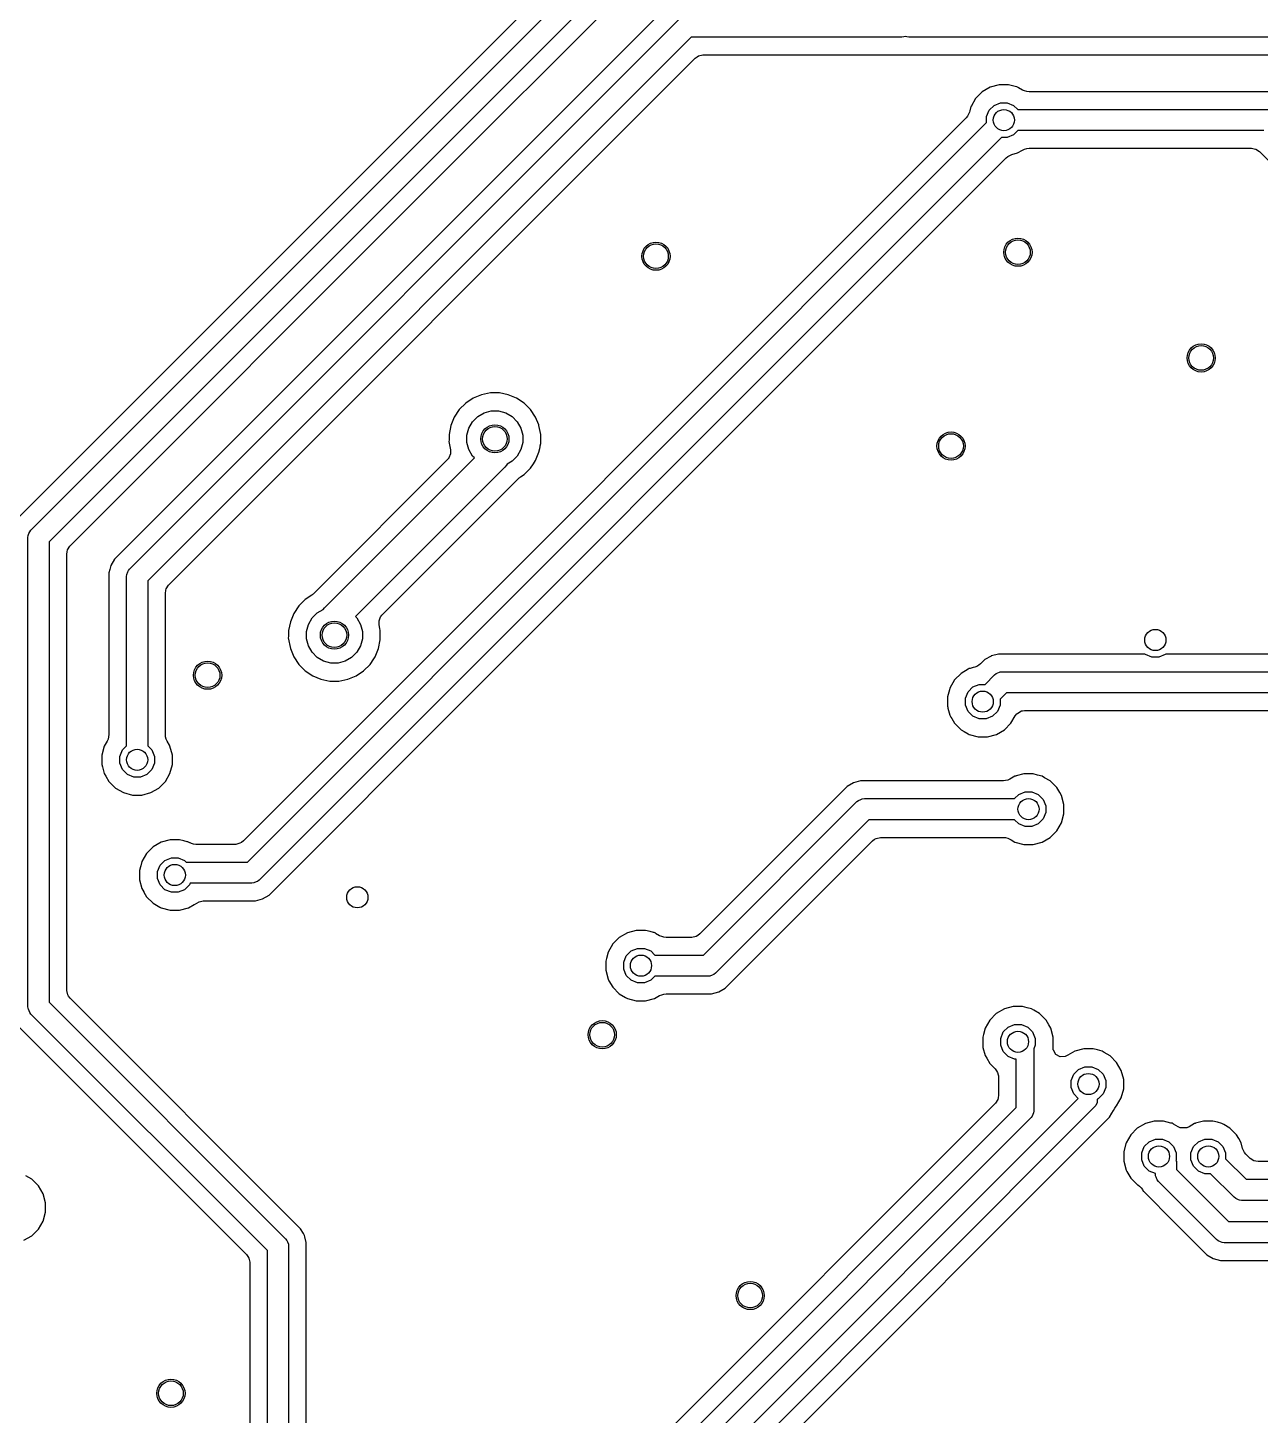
# Model space of a CAD drawing. Header units: inches. Extents: x 0.01 to 5.35, y 0.01 to 3.37.
# Drawn here: x 2.364 to 3.052, y 1.285 to 2.059 of the extents above; entities that cross this region are included whole.
import ezdxf

# ---------------------------------------------------------------- set-up
doc = ezdxf.new("R2010")
doc.units = ezdxf.units.IN
doc.header["$MEASUREMENT"] = 0
doc.layers.add('BLACK', color=250, linetype='CONTINUOUS')

msp = doc.modelspace()

# ---------------------------------------------------------------- linework, layer by layer
at = {"layer": 'BLACK', "linetype": 'CONTINUOUS'}
for p, q in [((2.36535, 1.77888), (2.77307, 2.1866)), ((2.78315, 2.17998), (2.37543, 1.77226)), ((2.58915, 1.97203), (2.79159, 2.17447)), ((2.66322, 2.0907), (2.35691, 1.78439)), ((2.72205, 2.0727), (2.41203, 1.76267)), ((2.42047, 1.75717), (2.72756, 2.06425)), ((2.73418, 2.05417), (2.43055, 1.75055)), ((2.85181, 2.05417), (2.73418, 2.05417)), ((2.85296, 2.05429), (2.85181, 2.05417)), ((2.85378, 2.05462), (2.85296, 2.05429)), ((2.8546, 2.05429), (2.85378, 2.05462)), ((2.85575, 2.05417), (2.8546, 2.05429)), ((3.08213, 2.05417), (2.85575, 2.05417)), ((2.44213, 1.74818), (2.73634, 2.04238)), ((2.73634, 2.04238), (2.73745, 2.04322)), ((2.73745, 2.04322), (2.73836, 2.04371)), ((2.73836, 2.04371), (2.7407, 2.04431)), ((2.7407, 2.04431), (2.8533, 2.04431)), ((2.8533, 2.04431), (2.8533, 2.04431)), ((2.8533, 2.04431), (2.85812, 2.04431)), ((2.85812, 2.04431), (2.8582, 2.04431)), ((2.8582, 2.04431), (2.8582, 2.04431)), ((2.8582, 2.04431), (3.0842, 2.04431)), ((2.8968, 2.02364), (2.89313, 2.01997)), ((2.90129, 2.02624), (2.8968, 2.02364)), ((2.8968, 2.02364), (2.8968, 2.02364)), ((2.8968, 2.02364), (2.8968, 2.02364)), ((2.9063, 2.02758), (2.90129, 2.02624)), ((2.90129, 2.02624), (2.90129, 2.02624)), ((2.91149, 2.02758), (2.9063, 2.02758)), ((2.91218, 2.02739), (2.91149, 2.02758)), ((2.91149, 2.02758), (2.91149, 2.02758)), ((2.91588, 2.0264), (2.91218, 2.02739)), ((2.9162, 2.02636), (2.91588, 2.0264)), ((2.9168, 2.02611), (2.9162, 2.02636)), ((2.91706, 2.02591), (2.9168, 2.02611)), ((2.91931, 2.02462), (2.91706, 2.02591)), ((2.92048, 2.02413), (2.91931, 2.02462)), ((2.92168, 2.02381), (2.92048, 2.02413)), ((2.92295, 2.02364), (2.92168, 2.02381)), ((3.0586, 2.02364), (2.92295, 2.02364)), ((2.89052, 2.01543), (2.8899, 2.01312)), ((2.89054, 2.01548), (2.89052, 2.01543)), ((2.89313, 2.01997), (2.89054, 2.01548)), ((2.89054, 2.01548), (2.89054, 2.01548)), ((2.89313, 2.01997), (2.89313, 2.01997)), ((2.89313, 2.01997), (2.89313, 2.01997)), ((2.90071, 2.01334), (2.90343, 2.01606)), ((2.90343, 2.01606), (2.90698, 2.01753)), ((2.90698, 2.01753), (2.91082, 2.01753)), ((2.91082, 2.01753), (2.91437, 2.01606)), ((2.91437, 2.01606), (2.91664, 2.01378)), ((2.88781, 2.00909), (2.48406, 1.60533)), ((2.88859, 2.0101), (2.88781, 2.00909)), ((2.88921, 2.01117), (2.88859, 2.0101)), ((2.8897, 2.01235), (2.88921, 2.01117)), ((2.8899, 2.01312), (2.8897, 2.01235)), ((2.89924, 2.00979), (2.90071, 2.01334)), ((2.89924, 2.00657), (2.89924, 2.00979)), ((2.91664, 2.01378), (3.05653, 2.01378)), ((2.48622, 1.59354), (2.89924, 2.00657)), ((2.91437, 1.99969), (2.91082, 1.99822)), ((2.91664, 2.00197), (2.91437, 1.99969)), ((3.05408, 2.00197), (2.91664, 2.00197)), ((2.9076, 1.99822), (2.49284, 1.58346)), ((2.91082, 1.99822), (2.9076, 1.99822)), ((2.91931, 1.99113), (2.92048, 1.99162)), ((2.92048, 1.99162), (2.92168, 1.99194)), ((2.92168, 1.99194), (2.92295, 1.99211)), ((2.92295, 1.99211), (3.04727, 1.99211)), ((3.04727, 1.99211), (3.04865, 1.99191)), ((3.04865, 1.99191), (3.04964, 1.99162)), ((3.04964, 1.99162), (3.05172, 1.99038)), ((2.60903, 1.6857), (2.91011, 1.98679)), ((2.91011, 1.98679), (2.91112, 1.98757)), ((2.91112, 1.98757), (2.9122, 1.98819)), ((2.9122, 1.98819), (2.91338, 1.98867)), ((2.91338, 1.98867), (2.9165, 1.98951)), ((2.9165, 1.98951), (2.91931, 1.99113)), ((2.9165, 1.98951), (2.9165, 1.98951)), ((2.9165, 1.98951), (2.9165, 1.98951)), ((3.05172, 1.99038), (3.22501, 1.81709)), ((2.38702, 1.76989), (2.58915, 1.97203)), ((2.61241, 1.85255), (2.60822, 1.84975)), ((2.61707, 1.85448), (2.61241, 1.85255)), ((2.61241, 1.85255), (2.61241, 1.85255)), ((2.62202, 1.85547), (2.61707, 1.85448)), ((2.61707, 1.85448), (2.61707, 1.85448)), ((2.61707, 1.85448), (2.61707, 1.85448)), ((2.62707, 1.85547), (2.62202, 1.85547)), ((2.62202, 1.85547), (2.62202, 1.85547)), ((2.62202, 1.85547), (2.62202, 1.85547)), ((2.63201, 1.85448), (2.62707, 1.85547)), ((2.62707, 1.85547), (2.62707, 1.85547)), ((2.62707, 1.85547), (2.62707, 1.85547)), ((2.63667, 1.85255), (2.63201, 1.85448)), ((2.63201, 1.85448), (2.63201, 1.85448)), ((2.63201, 1.85448), (2.63201, 1.85448)), ((2.64087, 1.84975), (2.63667, 1.85255)), ((2.63667, 1.85255), (2.63667, 1.85255)), ((2.63667, 1.85255), (2.63667, 1.85255)), ((2.60465, 1.84618), (2.60185, 1.84199)), ((2.60822, 1.84975), (2.60465, 1.84618)), ((2.60465, 1.84618), (2.60465, 1.84618)), ((2.60465, 1.84618), (2.60465, 1.84618)), ((2.60822, 1.84975), (2.60822, 1.84975)), ((2.60822, 1.84975), (2.60822, 1.84975)), ((2.61496, 1.84235), (2.61852, 1.84441)), ((2.61852, 1.84441), (2.62249, 1.84547)), ((2.62249, 1.84547), (2.6266, 1.84547)), ((2.6266, 1.84547), (2.63057, 1.84441)), ((2.63057, 1.84441), (2.63413, 1.84235)), ((2.64444, 1.84618), (2.64087, 1.84975)), ((2.64087, 1.84975), (2.64087, 1.84975)), ((2.64087, 1.84975), (2.64087, 1.84975)), ((2.64724, 1.84199), (2.64444, 1.84618)), ((2.64444, 1.84618), (2.64444, 1.84618)), ((2.64444, 1.84618), (2.64444, 1.84618)), ((2.59992, 1.83733), (2.59893, 1.83238)), ((2.60185, 1.84199), (2.59992, 1.83733)), ((2.59992, 1.83733), (2.59992, 1.83733)), ((2.59992, 1.83733), (2.59992, 1.83733)), ((2.60185, 1.84199), (2.60185, 1.84199)), ((2.60999, 1.83588), (2.61205, 1.83945)), ((2.61205, 1.83945), (2.61496, 1.84235)), ((2.63413, 1.84235), (2.63704, 1.83945)), ((2.63704, 1.83945), (2.63909, 1.83588)), ((2.64906, 1.8376), (2.64724, 1.84199)), ((2.64724, 1.84199), (2.64724, 1.84199)), ((2.64724, 1.84199), (2.64724, 1.84199)), ((2.64724, 1.84199), (2.64724, 1.84199)), ((2.64908, 1.83755), (2.64906, 1.8376)), ((2.64916, 1.83738), (2.64908, 1.83755)), ((2.65015, 1.83238), (2.64916, 1.83738)), ((2.59893, 1.82908), (2.59873, 1.82838)), ((2.59893, 1.83238), (2.59893, 1.82908)), ((2.60893, 1.83191), (2.60999, 1.83588)), ((2.60893, 1.8278), (2.60893, 1.83191)), ((2.63909, 1.83588), (2.64016, 1.83191)), ((2.64016, 1.83191), (2.64016, 1.8278)), ((2.65015, 1.82734), (2.65015, 1.83238)), ((2.65015, 1.83238), (2.65015, 1.83238)), ((2.59873, 1.82838), (2.59966, 1.82369)), ((2.59966, 1.82148), (2.59888, 1.81924)), ((2.59966, 1.82369), (2.59973, 1.8223)), ((2.59973, 1.8223), (2.59966, 1.82148)), ((2.60999, 1.82383), (2.60893, 1.8278)), ((2.61205, 1.82027), (2.60999, 1.82383)), ((2.63909, 1.82383), (2.63704, 1.82027)), ((2.64016, 1.8278), (2.63909, 1.82383)), ((2.64724, 1.81773), (2.64917, 1.82239)), ((2.64917, 1.82239), (2.64957, 1.8244)), ((2.64957, 1.8244), (2.64975, 1.82531)), ((2.64975, 1.82531), (2.64988, 1.82595)), ((2.64975, 1.82531), (2.64975, 1.82531)), ((2.64988, 1.82595), (2.65015, 1.82734)), ((2.5981, 1.81824), (2.5234, 1.74354)), ((2.52931, 1.7355), (2.61307, 1.81925)), ((2.63011, 1.81403), (2.54664, 1.73056)), ((2.59874, 1.81901), (2.5981, 1.81824)), ((2.59888, 1.81924), (2.59874, 1.81901)), ((2.61307, 1.81925), (2.61205, 1.82027)), ((2.63109, 1.81522), (2.63011, 1.81403)), ((2.6313, 1.81573), (2.63109, 1.81522)), ((2.63413, 1.81736), (2.6313, 1.81573)), ((2.63704, 1.82027), (2.63413, 1.81736)), ((2.64087, 1.80997), (2.64444, 1.81353)), ((2.64444, 1.81353), (2.64609, 1.816)), ((2.64609, 1.816), (2.64724, 1.81773)), ((2.64724, 1.81773), (2.64724, 1.81773)), ((2.64724, 1.81773), (2.64724, 1.81773)), ((2.56141, 1.73138), (2.63773, 1.8077)), ((2.63773, 1.8077), (2.63809, 1.80802)), ((2.63809, 1.80802), (2.63846, 1.80833)), ((2.63846, 1.80833), (2.63884, 1.80861)), ((2.63884, 1.80861), (2.64087, 1.80997)), ((2.36362, 1.7747), (2.36374, 1.77586)), ((2.36362, 1.51283), (2.36362, 1.7747)), ((2.36374, 1.77586), (2.36421, 1.77699)), ((2.36421, 1.77699), (2.36462, 1.77798)), ((2.36462, 1.77798), (2.36535, 1.77888)), ((2.37543, 1.77226), (2.37543, 1.51528)), ((2.3853, 1.76545), (2.38549, 1.76682)), ((2.38549, 1.76682), (2.38578, 1.76782)), ((2.38578, 1.76782), (2.38702, 1.76989)), ((2.3853, 1.53826), (2.3853, 1.76545)), ((2.40995, 1.75908), (2.40938, 1.75692)), ((2.41203, 1.76267), (2.40995, 1.75908)), ((2.40995, 1.75908), (2.40995, 1.75908)), ((2.41203, 1.76267), (2.41203, 1.76267)), ((2.41203, 1.76267), (2.41203, 1.76267)), ((2.40938, 1.75692), (2.40888, 1.75507)), ((2.40888, 1.75507), (2.40888, 1.66468)), ((2.40938, 1.75692), (2.40938, 1.75692)), ((2.41874, 1.75299), (2.41885, 1.75414)), ((2.41874, 1.65838), (2.41874, 1.75299)), ((2.41885, 1.75414), (2.41949, 1.75568)), ((2.41949, 1.75568), (2.41974, 1.75627)), ((2.41974, 1.75627), (2.42047, 1.75717)), ((2.43055, 1.75055), (2.43055, 1.65838)), ((2.44041, 1.74374), (2.44061, 1.74511)), ((2.44041, 1.71876), (2.44041, 1.74374)), ((2.44061, 1.74511), (2.44066, 1.74529)), ((2.44066, 1.74529), (2.4409, 1.74611)), ((2.4409, 1.74611), (2.44213, 1.74818)), ((2.5234, 1.74354), (2.52305, 1.74321)), ((2.51499, 1.73656), (2.51219, 1.73237)), ((2.51856, 1.74013), (2.51499, 1.73656)), ((2.51499, 1.73656), (2.51499, 1.73656)), ((2.51499, 1.73656), (2.51499, 1.73656)), ((2.52229, 1.74263), (2.51856, 1.74013)), ((2.51856, 1.74013), (2.51856, 1.74013)), ((2.52268, 1.74291), (2.52229, 1.74263)), ((2.52305, 1.74321), (2.52268, 1.74291)), ((2.51219, 1.73237), (2.51026, 1.72771)), ((2.51219, 1.73237), (2.51219, 1.73237)), ((2.52033, 1.72626), (2.52239, 1.72982)), ((2.52239, 1.72982), (2.5253, 1.73273)), ((2.5253, 1.73273), (2.52861, 1.73464)), ((2.52861, 1.73464), (2.52931, 1.7355)), ((2.54664, 1.73056), (2.54738, 1.72982)), ((2.54738, 1.72982), (2.54943, 1.72626)), ((2.55979, 1.72732), (2.55986, 1.72815)), ((2.55986, 1.72815), (2.56064, 1.73039)), ((2.56064, 1.73039), (2.56078, 1.73061)), ((2.56078, 1.73061), (2.56141, 1.73138)), ((2.51026, 1.72771), (2.50927, 1.72276)), ((2.50927, 1.72276), (2.50927, 1.71946)), ((2.51026, 1.72771), (2.51026, 1.72771)), ((2.51026, 1.72771), (2.51026, 1.72771)), ((2.51927, 1.72229), (2.52033, 1.72626)), ((2.51927, 1.71818), (2.51927, 1.72229)), ((2.54943, 1.72626), (2.5505, 1.72229)), ((2.5505, 1.72229), (2.5505, 1.71818)), ((2.55986, 1.72594), (2.55979, 1.72732)), ((2.56026, 1.72392), (2.55986, 1.72594)), ((2.56049, 1.72279), (2.56026, 1.72392)), ((2.56049, 1.72276), (2.56049, 1.72279)), ((2.56049, 1.71771), (2.56049, 1.72276)), ((2.44041, 1.66468), (2.44041, 1.71876)), ((2.50927, 1.71946), (2.50906, 1.71876)), ((2.50906, 1.71876), (2.51026, 1.71277)), ((2.51026, 1.71277), (2.51026, 1.71277)), ((2.51026, 1.71277), (2.51026, 1.71277)), ((2.51026, 1.71277), (2.51219, 1.70811)), ((2.52033, 1.71421), (2.51927, 1.71818)), ((2.52239, 1.71065), (2.52033, 1.71421)), ((2.54943, 1.71421), (2.54738, 1.71065)), ((2.5505, 1.71818), (2.54943, 1.71421)), ((2.55758, 1.70811), (2.55951, 1.71277)), ((2.55951, 1.71277), (2.56047, 1.71763)), ((2.56047, 1.71763), (2.56049, 1.71771)), ((2.51219, 1.70811), (2.51219, 1.70811)), ((2.51219, 1.70811), (2.51499, 1.70391)), ((2.5253, 1.70774), (2.52239, 1.71065)), ((2.52886, 1.70569), (2.5253, 1.70774)), ((2.53283, 1.70462), (2.52886, 1.70569)), ((2.54091, 1.70569), (2.53694, 1.70462)), ((2.54447, 1.70774), (2.54091, 1.70569)), ((2.54738, 1.71065), (2.54447, 1.70774)), ((2.55477, 1.70391), (2.55684, 1.707)), ((2.55684, 1.707), (2.55758, 1.70811)), ((2.55758, 1.70811), (2.55758, 1.70811)), ((2.55758, 1.70811), (2.55758, 1.70811)), ((2.89823, 1.70655), (2.89587, 1.70419)), ((2.90175, 1.70858), (2.89823, 1.70655)), ((2.90183, 1.70863), (2.90175, 1.70858)), ((2.90175, 1.70858), (2.90175, 1.70858)), ((2.9019, 1.70865), (2.90183, 1.70863)), ((2.90183, 1.70863), (2.90183, 1.70863)), ((2.90183, 1.70863), (2.90183, 1.70863)), ((2.90197, 1.70867), (2.9019, 1.70865)), ((2.90584, 1.7097), (2.90197, 1.70867)), ((2.90197, 1.70867), (2.90197, 1.70867)), ((2.90999, 1.7097), (2.90584, 1.7097)), ((2.91029, 1.7097), (2.90999, 1.7097)), ((2.98773, 1.7097), (2.91029, 1.7097)), ((2.91029, 1.7097), (2.91029, 1.7097)), ((2.98808, 1.70936), (2.98773, 1.7097)), ((2.99162, 1.70789), (2.98808, 1.70936)), ((2.99546, 1.70789), (2.99162, 1.70789)), ((2.99901, 1.70936), (2.99546, 1.70789)), ((2.99936, 1.7097), (2.99901, 1.70936)), ((3.06845, 1.7097), (2.99936, 1.7097)), ((2.51499, 1.70391), (2.51499, 1.70391)), ((2.51499, 1.70391), (2.51499, 1.70391)), ((2.51499, 1.70391), (2.51856, 1.70034)), ((2.51856, 1.70034), (2.51856, 1.70034)), ((2.51856, 1.70034), (2.51856, 1.70034)), ((2.51856, 1.70034), (2.52275, 1.69754)), ((2.52275, 1.69754), (2.52275, 1.69754)), ((2.52275, 1.69754), (2.52275, 1.69754)), ((2.52275, 1.69754), (2.52719, 1.6957)), ((2.53694, 1.70462), (2.53283, 1.70462)), ((2.54235, 1.69561), (2.54701, 1.69754)), ((2.54701, 1.69754), (2.55121, 1.70034)), ((2.55121, 1.70034), (2.55477, 1.70391)), ((2.88499, 1.69888), (2.88132, 1.69521)), ((2.88892, 1.70115), (2.88499, 1.69888)), ((2.88499, 1.69888), (2.88499, 1.69888)), ((2.88945, 1.70155), (2.88892, 1.70115)), ((2.8901, 1.70164), (2.88945, 1.70155)), ((2.89181, 1.7021), (2.8901, 1.70164)), ((2.89261, 1.70231), (2.89181, 1.7021)), ((2.89181, 1.7021), (2.89181, 1.7021)), ((2.89181, 1.7021), (2.89181, 1.7021)), ((2.89379, 1.7028), (2.89261, 1.70231)), ((2.89486, 1.70342), (2.89379, 1.7028)), ((2.89587, 1.70419), (2.89486, 1.70342)), ((2.89839, 1.69276), (2.90374, 1.69811)), ((2.90374, 1.69811), (2.90463, 1.69885)), ((2.90463, 1.69885), (2.90642, 1.69959)), ((2.90642, 1.69959), (2.90676, 1.69973)), ((2.90676, 1.69973), (2.90791, 1.69984)), ((2.90791, 1.69984), (3.06638, 1.69984)), ((2.52719, 1.6957), (2.52736, 1.69562)), ((2.52736, 1.69562), (2.53236, 1.69463)), ((2.53236, 1.69463), (2.5374, 1.69463)), ((2.5374, 1.69463), (2.54073, 1.69529)), ((2.5374, 1.69463), (2.5374, 1.69463)), ((2.54073, 1.69529), (2.54235, 1.69561)), ((2.87844, 1.68966), (2.87776, 1.6871)), ((2.87872, 1.69072), (2.87844, 1.68966)), ((2.88132, 1.69521), (2.87872, 1.69072)), ((2.87872, 1.69072), (2.87872, 1.69072)), ((2.87872, 1.69072), (2.87872, 1.69072)), ((2.87872, 1.69072), (2.87872, 1.69072)), ((2.88132, 1.69521), (2.88132, 1.69521)), ((2.88132, 1.69521), (2.88132, 1.69521)), ((2.8889, 1.68858), (2.89162, 1.69129)), ((2.89162, 1.69129), (2.89517, 1.69276)), ((2.89517, 1.69276), (2.89839, 1.69276)), ((2.49834, 1.57502), (2.60903, 1.6857)), ((2.8774, 1.68576), (2.87738, 1.6857)), ((2.87738, 1.6857), (2.87738, 1.68052)), ((2.87776, 1.6871), (2.8774, 1.68576)), ((2.8774, 1.68576), (2.8774, 1.68576)), ((2.88743, 1.68503), (2.8889, 1.68858)), ((2.88743, 1.68119), (2.88743, 1.68503)), ((2.91036, 1.68803), (2.90674, 1.68441)), ((2.90674, 1.68441), (2.90674, 1.68119)), ((3.06393, 1.68803), (2.91036, 1.68803)), ((2.87738, 1.68052), (2.87753, 1.67996)), ((2.87753, 1.67996), (2.87767, 1.67945)), ((2.87767, 1.67945), (2.87767, 1.67945)), ((2.87767, 1.67945), (2.87872, 1.6755)), ((2.87872, 1.6755), (2.87872, 1.6755)), ((2.87872, 1.6755), (2.87935, 1.67442)), ((2.87935, 1.67442), (2.87974, 1.67375)), ((2.87974, 1.67375), (2.88132, 1.67101)), ((2.8889, 1.67764), (2.88743, 1.68119)), ((2.89162, 1.67493), (2.8889, 1.67764)), ((2.89517, 1.67346), (2.89162, 1.67493)), ((2.90255, 1.67493), (2.89901, 1.67346)), ((2.90527, 1.67764), (2.90255, 1.67493)), ((2.90674, 1.68119), (2.90527, 1.67764)), ((2.91285, 1.67101), (2.91523, 1.67512)), ((2.91523, 1.67512), (2.91609, 1.67621)), ((2.91609, 1.67621), (2.91662, 1.67672)), ((2.91662, 1.67672), (2.91884, 1.67794)), ((2.91884, 1.67794), (2.91924, 1.67803)), ((2.91924, 1.67803), (2.92039, 1.67817)), ((2.92039, 1.67817), (3.05712, 1.67817)), ((2.88132, 1.67101), (2.88499, 1.66734)), ((2.88499, 1.66734), (2.88499, 1.66734)), ((2.88499, 1.66734), (2.88499, 1.66734)), ((2.88499, 1.66734), (2.88671, 1.66635)), ((2.88671, 1.66635), (2.88888, 1.6651)), ((2.89901, 1.67346), (2.89517, 1.67346)), ((2.90469, 1.66475), (2.90919, 1.66734)), ((2.90919, 1.66734), (2.91285, 1.67101)), ((2.40628, 1.65823), (2.40626, 1.65816)), ((2.4079, 1.66104), (2.40628, 1.65823)), ((2.40839, 1.66222), (2.4079, 1.66104)), ((2.40871, 1.66342), (2.40839, 1.66222)), ((2.40888, 1.66468), (2.40871, 1.66342)), ((2.41646, 1.6561), (2.41874, 1.65838)), ((2.43055, 1.65838), (2.43283, 1.6561)), ((2.44058, 1.66342), (2.44041, 1.66468)), ((2.4409, 1.66222), (2.44058, 1.66342)), ((2.44139, 1.66104), (2.4409, 1.66222)), ((2.4427, 1.65877), (2.44139, 1.66104)), ((2.44301, 1.65824), (2.4427, 1.65877)), ((2.4427, 1.65877), (2.4427, 1.65877)), ((2.4427, 1.65877), (2.4427, 1.65877)), ((2.44435, 1.65322), (2.44301, 1.65824)), ((2.88888, 1.6651), (2.88938, 1.66481)), ((2.88938, 1.66481), (2.88948, 1.66475)), ((2.88948, 1.66475), (2.89449, 1.66341)), ((2.89449, 1.66341), (2.89449, 1.66341)), ((2.89449, 1.66341), (2.89968, 1.66341)), ((2.89968, 1.66341), (2.90469, 1.66475)), ((2.89968, 1.66341), (2.89968, 1.66341)), ((2.40626, 1.65816), (2.40494, 1.65322)), ((2.40494, 1.65322), (2.40494, 1.64804)), ((2.41499, 1.65255), (2.41646, 1.6561)), ((2.41499, 1.64871), (2.41499, 1.65255)), ((2.43283, 1.6561), (2.4343, 1.65255)), ((2.4343, 1.65255), (2.4343, 1.64871)), ((2.44435, 1.64804), (2.44435, 1.65322)), ((2.40494, 1.64804), (2.4053, 1.64671)), ((2.4053, 1.64671), (2.4053, 1.64671)), ((2.4053, 1.64671), (2.4053, 1.64671)), ((2.4053, 1.64671), (2.40628, 1.64302)), ((2.40628, 1.64302), (2.4072, 1.64144)), ((2.41646, 1.64516), (2.41499, 1.64871)), ((2.41918, 1.64245), (2.41646, 1.64516)), ((2.43283, 1.64516), (2.43011, 1.64245)), ((2.4343, 1.64871), (2.43283, 1.64516)), ((2.44041, 1.63853), (2.44301, 1.64302)), ((2.44301, 1.64302), (2.44435, 1.64804)), ((2.92008, 1.64278), (2.91569, 1.6416)), ((2.92527, 1.64278), (2.92008, 1.64278)), ((2.92778, 1.6421), (2.92527, 1.64278)), ((2.92527, 1.64278), (2.92527, 1.64278)), ((2.4072, 1.64144), (2.40888, 1.63853)), ((2.40888, 1.63853), (2.41255, 1.63486)), ((2.42273, 1.64098), (2.41918, 1.64245)), ((2.42657, 1.64098), (2.42273, 1.64098)), ((2.43011, 1.64245), (2.42657, 1.64098)), ((2.43674, 1.63486), (2.44041, 1.63853)), ((2.82126, 1.63569), (2.73894, 1.55336)), ((2.82486, 1.63776), (2.82126, 1.63569)), ((2.82126, 1.63569), (2.82126, 1.63569)), ((2.82126, 1.63569), (2.82126, 1.63569)), ((2.82887, 1.63884), (2.82486, 1.63776)), ((2.82486, 1.63776), (2.82486, 1.63776)), ((2.90863, 1.63884), (2.82887, 1.63884)), ((2.90989, 1.639), (2.90863, 1.63884)), ((2.91109, 1.63933), (2.90989, 1.639)), ((2.91227, 1.63981), (2.91109, 1.63933)), ((2.91507, 1.64143), (2.91227, 1.63981)), ((2.91514, 1.64145), (2.91507, 1.64143)), ((2.91554, 1.64156), (2.91514, 1.64145)), ((2.91569, 1.6416), (2.91554, 1.64156)), ((2.91554, 1.64156), (2.91554, 1.64156)), ((2.93028, 1.64143), (2.92778, 1.6421)), ((2.93167, 1.64063), (2.93028, 1.64143)), ((2.93478, 1.63884), (2.93167, 1.64063)), ((2.93844, 1.63517), (2.93478, 1.63884)), ((2.94012, 1.63227), (2.93844, 1.63517)), ((2.41255, 1.63486), (2.41704, 1.63227)), ((2.41704, 1.63227), (2.42205, 1.63093)), ((2.42205, 1.63093), (2.42205, 1.63093)), ((2.42205, 1.63093), (2.42724, 1.63093)), ((2.42724, 1.63093), (2.43225, 1.63227)), ((2.42724, 1.63093), (2.42724, 1.63093)), ((2.43225, 1.63227), (2.43674, 1.63486)), ((2.7411, 1.54157), (2.82677, 1.62725)), ((2.82677, 1.62725), (2.82766, 1.62798)), ((2.82766, 1.62798), (2.82901, 1.62854)), ((2.82901, 1.62854), (2.82979, 1.62886)), ((2.82979, 1.62886), (2.83094, 1.62898)), ((2.83094, 1.62898), (2.91493, 1.62898)), ((2.91493, 1.62898), (2.91721, 1.63125)), ((2.91721, 1.63125), (2.92076, 1.63272)), ((2.92076, 1.63272), (2.9246, 1.63272)), ((2.9246, 1.63272), (2.92815, 1.63125)), ((2.92815, 1.63125), (2.93086, 1.62854)), ((2.93086, 1.62854), (2.93233, 1.62499)), ((2.94104, 1.63068), (2.94012, 1.63227)), ((2.94238, 1.62567), (2.94104, 1.63068)), ((2.94104, 1.63068), (2.94104, 1.63068)), ((2.93233, 1.62115), (2.93086, 1.6176)), ((2.93233, 1.62499), (2.93233, 1.62115)), ((2.94104, 1.61547), (2.94238, 1.62048)), ((2.94238, 1.62048), (2.94238, 1.62567)), ((2.83339, 1.61717), (2.74772, 1.53149)), ((2.91493, 1.61717), (2.83339, 1.61717)), ((2.91721, 1.61489), (2.91493, 1.61717)), ((2.92076, 1.61342), (2.91721, 1.61489)), ((2.9246, 1.61342), (2.92076, 1.61342)), ((2.92815, 1.61489), (2.9246, 1.61342)), ((2.93086, 1.6176), (2.92815, 1.61489)), ((2.93844, 1.61097), (2.94104, 1.61547)), ((2.43807, 1.60465), (2.43358, 1.60206)), ((2.44309, 1.60599), (2.43807, 1.60465)), ((2.43807, 1.60465), (2.43807, 1.60465)), ((2.44827, 1.60599), (2.44309, 1.60599)), ((2.45074, 1.60533), (2.44827, 1.60599)), ((2.44827, 1.60599), (2.44827, 1.60599)), ((2.45266, 1.60482), (2.45074, 1.60533)), ((2.45299, 1.60477), (2.45266, 1.60482)), ((2.45418, 1.60428), (2.45299, 1.60477)), ((2.4542, 1.60433), (2.45418, 1.60428)), ((2.45498, 1.60388), (2.4542, 1.60433)), ((2.48204, 1.604), (2.4797, 1.60341)), ((2.48294, 1.6045), (2.48204, 1.604)), ((2.48406, 1.60533), (2.48294, 1.6045)), ((2.75322, 1.52305), (2.83555, 1.60538)), ((2.83555, 1.60538), (2.83666, 1.60621)), ((2.83666, 1.60621), (2.83757, 1.60671)), ((2.83757, 1.60671), (2.83991, 1.6073)), ((2.83991, 1.6073), (2.90863, 1.6073)), ((2.90863, 1.6073), (2.90989, 1.60714)), ((2.90989, 1.60714), (2.91109, 1.60682)), ((2.91109, 1.60682), (2.91227, 1.60633)), ((2.91227, 1.60633), (2.91305, 1.60587)), ((2.91305, 1.60587), (2.91507, 1.60471)), ((2.91507, 1.60471), (2.92008, 1.60337)), ((2.92527, 1.60337), (2.93028, 1.60471)), ((2.93028, 1.60471), (2.93478, 1.6073)), ((2.93478, 1.6073), (2.93844, 1.61097)), ((2.42991, 1.59839), (2.42732, 1.59389)), ((2.43358, 1.60206), (2.42991, 1.59839)), ((2.42991, 1.59839), (2.42991, 1.59839)), ((2.42991, 1.59839), (2.42991, 1.59839)), ((2.43358, 1.60206), (2.43358, 1.60206)), ((2.43358, 1.60206), (2.43358, 1.60206)), ((2.45613, 1.60357), (2.45498, 1.60388)), ((2.45739, 1.60341), (2.45613, 1.60357)), ((2.4797, 1.60341), (2.45739, 1.60341)), ((2.92008, 1.60337), (2.92008, 1.60337)), ((2.92008, 1.60337), (2.92527, 1.60337)), ((2.92527, 1.60337), (2.92527, 1.60337)), ((2.42648, 1.59076), (2.42598, 1.58888)), ((2.42598, 1.58888), (2.42598, 1.58369)), ((2.42668, 1.5915), (2.42648, 1.59076)), ((2.42732, 1.59389), (2.42668, 1.5915)), ((2.42732, 1.59389), (2.42732, 1.59389)), ((2.42732, 1.59389), (2.42732, 1.59389)), ((2.42732, 1.59389), (2.42732, 1.59389)), ((2.43603, 1.58821), (2.4375, 1.59176)), ((2.4375, 1.59176), (2.44021, 1.59447)), ((2.44021, 1.59447), (2.44376, 1.59594)), ((2.44376, 1.59594), (2.4476, 1.59594)), ((2.4476, 1.59594), (2.45115, 1.59447)), ((2.45115, 1.59447), (2.45208, 1.59354)), ((2.45208, 1.59354), (2.48622, 1.59354)), ((2.42598, 1.58369), (2.42598, 1.58368)), ((2.42598, 1.58368), (2.42598, 1.58368)), ((2.42598, 1.58368), (2.42732, 1.57868)), ((2.43603, 1.58437), (2.43603, 1.58821)), ((2.4375, 1.58082), (2.43603, 1.58437)), ((2.44021, 1.5781), (2.4375, 1.58082)), ((2.45386, 1.58082), (2.45115, 1.5781)), ((2.45424, 1.58173), (2.45386, 1.58082)), ((2.48866, 1.58173), (2.45424, 1.58173)), ((2.48981, 1.58185), (2.48866, 1.58173)), ((2.49117, 1.58241), (2.48981, 1.58185)), ((2.49194, 1.58273), (2.49117, 1.58241)), ((2.49284, 1.58346), (2.49194, 1.58273)), ((2.42732, 1.57868), (2.4283, 1.57697)), ((2.4283, 1.57697), (2.42844, 1.57673)), ((2.42844, 1.57673), (2.42991, 1.57419)), ((2.42991, 1.57419), (2.43358, 1.57052)), ((2.44376, 1.57664), (2.44021, 1.5781)), ((2.4476, 1.57664), (2.44376, 1.57664)), ((2.45115, 1.5781), (2.4476, 1.57664)), ((2.49475, 1.57294), (2.49834, 1.57502)), ((2.43358, 1.57052), (2.43725, 1.5684)), ((2.43725, 1.5684), (2.43773, 1.56813)), ((2.43773, 1.56813), (2.43773, 1.56813)), ((2.43773, 1.56813), (2.43773, 1.56813)), ((2.43773, 1.56813), (2.43788, 1.56804)), ((2.43788, 1.56804), (2.43807, 1.56793)), ((2.43807, 1.56793), (2.43807, 1.56793)), ((2.43807, 1.56793), (2.43807, 1.56793)), ((2.43807, 1.56793), (2.43812, 1.56791)), ((2.43812, 1.56791), (2.44309, 1.56658)), ((2.44309, 1.56658), (2.44309, 1.56658)), ((2.44309, 1.56658), (2.44827, 1.56658)), ((2.44827, 1.56658), (2.45329, 1.56793)), ((2.44827, 1.56658), (2.44827, 1.56658)), ((2.45329, 1.56793), (2.45656, 1.56982)), ((2.45656, 1.56982), (2.45666, 1.56987)), ((2.45666, 1.56987), (2.45808, 1.57065)), ((2.45808, 1.57065), (2.45922, 1.57127)), ((2.45808, 1.57065), (2.45808, 1.57065)), ((2.45922, 1.57127), (2.46156, 1.57187)), ((2.46156, 1.57187), (2.49074, 1.57187)), ((2.49074, 1.57187), (2.49475, 1.57294)), ((2.49074, 1.57187), (2.49074, 1.57187)), ((2.69404, 1.55144), (2.69037, 1.54777)), ((2.69854, 1.55403), (2.69404, 1.55144)), ((2.69404, 1.55144), (2.69404, 1.55144)), ((2.69404, 1.55144), (2.69404, 1.55144)), ((2.70355, 1.55537), (2.69854, 1.55403)), ((2.69854, 1.55403), (2.69854, 1.55403)), ((2.70874, 1.55537), (2.70355, 1.55537)), ((2.7113, 1.55469), (2.70874, 1.55537)), ((2.70874, 1.55537), (2.70874, 1.55537)), ((2.71313, 1.5542), (2.7113, 1.55469)), ((2.71345, 1.55416), (2.71313, 1.5542)), ((2.71405, 1.55391), (2.71345, 1.55416)), ((2.7143, 1.55371), (2.71405, 1.55391)), ((2.71655, 1.55241), (2.7143, 1.55371)), ((2.71773, 1.55192), (2.71655, 1.55241)), ((2.71893, 1.5516), (2.71773, 1.55192)), ((2.72019, 1.55144), (2.71893, 1.5516)), ((2.73458, 1.55144), (2.72019, 1.55144)), ((2.73692, 1.55203), (2.73458, 1.55144)), ((2.73783, 1.55253), (2.73692, 1.55203)), ((2.73894, 1.55336), (2.73783, 1.55253)), ((2.68778, 1.54328), (2.68684, 1.53975)), ((2.69037, 1.54777), (2.68778, 1.54328)), ((2.68778, 1.54328), (2.68778, 1.54328)), ((2.69037, 1.54777), (2.69037, 1.54777)), ((2.69037, 1.54777), (2.69037, 1.54777)), ((2.69796, 1.54114), (2.70067, 1.54385)), ((2.70067, 1.54385), (2.70422, 1.54532)), ((2.70422, 1.54532), (2.70806, 1.54532)), ((2.70806, 1.54532), (2.71161, 1.54385)), ((2.71161, 1.54385), (2.71389, 1.54157)), ((2.3853, 1.5218), (2.3853, 1.53826)), ((2.68684, 1.53975), (2.68644, 1.53826)), ((2.68644, 1.53826), (2.68644, 1.53308)), ((2.69649, 1.53759), (2.69796, 1.54114)), ((2.69649, 1.53375), (2.69649, 1.53759)), ((2.71389, 1.54157), (2.7411, 1.54157)), ((2.68644, 1.53308), (2.68778, 1.52806)), ((2.68778, 1.52806), (2.68824, 1.52726)), ((2.68824, 1.52726), (2.69037, 1.52357)), ((2.69796, 1.5302), (2.69649, 1.53375)), ((2.70067, 1.52749), (2.69796, 1.5302)), ((2.70422, 1.52602), (2.70067, 1.52749)), ((2.71161, 1.52749), (2.70806, 1.52602)), ((2.71389, 1.52976), (2.71161, 1.52749)), ((2.74354, 1.52976), (2.71389, 1.52976)), ((2.7447, 1.52988), (2.74354, 1.52976)), ((2.74585, 1.53036), (2.7447, 1.52988)), ((2.74682, 1.53076), (2.74585, 1.53036)), ((2.74772, 1.53149), (2.74682, 1.53076)), ((2.38589, 1.51946), (2.3853, 1.5218)), ((2.38639, 1.51855), (2.38589, 1.51946)), ((2.69037, 1.52357), (2.69404, 1.5199)), ((2.69404, 1.5199), (2.69745, 1.51794)), ((2.70806, 1.52602), (2.70422, 1.52602)), ((2.71375, 1.51731), (2.71655, 1.51893)), ((2.71655, 1.51893), (2.71773, 1.51941)), ((2.71773, 1.51941), (2.71893, 1.51974)), ((2.71893, 1.51974), (2.72019, 1.5199)), ((2.72019, 1.5199), (2.74562, 1.5199)), ((2.74562, 1.5199), (2.74963, 1.52098)), ((2.74562, 1.5199), (2.74562, 1.5199)), ((2.74963, 1.52098), (2.75322, 1.52305)), ((2.36374, 1.51168), (2.36362, 1.51283)), ((2.36388, 1.51132), (2.36374, 1.51168)), ((2.36462, 1.50955), (2.36388, 1.51132)), ((2.37543, 1.51528), (2.50756, 1.38315)), ((2.38722, 1.51744), (2.38639, 1.51855)), ((2.516, 1.38866), (2.38722, 1.51744)), ((2.69745, 1.51794), (2.69854, 1.51731)), ((2.69854, 1.51731), (2.69854, 1.51731)), ((2.69854, 1.51731), (2.70355, 1.51596)), ((2.70355, 1.51596), (2.70355, 1.51596)), ((2.70355, 1.51596), (2.70874, 1.51596)), ((2.70874, 1.51596), (2.71375, 1.51731)), ((2.70874, 1.51596), (2.70874, 1.51596)), ((2.90917, 1.51151), (2.90467, 1.50892)), ((2.91418, 1.51285), (2.90917, 1.51151)), ((2.90917, 1.51151), (2.90917, 1.51151)), ((2.91937, 1.51285), (2.91418, 1.51285)), ((2.92187, 1.51218), (2.91937, 1.51285)), ((2.91937, 1.51285), (2.91937, 1.51285)), ((2.92438, 1.51151), (2.92187, 1.51218)), ((2.92568, 1.51076), (2.92438, 1.51151)), ((2.36535, 1.50866), (2.36462, 1.50955)), ((2.49748, 1.37653), (2.36535, 1.50866)), ((2.901, 1.50525), (2.89841, 1.50076)), ((2.90467, 1.50892), (2.901, 1.50525)), ((2.901, 1.50525), (2.901, 1.50525)), ((2.901, 1.50525), (2.901, 1.50525)), ((2.90467, 1.50892), (2.90467, 1.50892)), ((2.90467, 1.50892), (2.90467, 1.50892)), ((2.92887, 1.50892), (2.92568, 1.51076)), ((2.93254, 1.50525), (2.92887, 1.50892)), ((2.93406, 1.50262), (2.93254, 1.50525)), ((2.35691, 1.50315), (2.48569, 1.37437)), ((2.89749, 1.49731), (2.89707, 1.49574)), ((2.89707, 1.49574), (2.89707, 1.49056)), ((2.89841, 1.50076), (2.89749, 1.49731)), ((2.89841, 1.50076), (2.89841, 1.50076)), ((2.90712, 1.49507), (2.90859, 1.49862)), ((2.90859, 1.49862), (2.9113, 1.50133)), ((2.9113, 1.50133), (2.91485, 1.5028)), ((2.91485, 1.5028), (2.91869, 1.5028)), ((2.91869, 1.5028), (2.92224, 1.50133)), ((2.92224, 1.50133), (2.92496, 1.49862)), ((2.92496, 1.49862), (2.92643, 1.49507)), ((2.93513, 1.50076), (2.93406, 1.50262)), ((2.93648, 1.49574), (2.93513, 1.50076)), ((2.93513, 1.50076), (2.93513, 1.50076)), ((2.93648, 1.49056), (2.93648, 1.49574)), ((2.89707, 1.49056), (2.8972, 1.49005)), ((2.8972, 1.49005), (2.8972, 1.49005)), ((2.8972, 1.49005), (2.89841, 1.48554)), ((2.90712, 1.49123), (2.90712, 1.49507)), ((2.90859, 1.48768), (2.90712, 1.49123)), ((2.92643, 1.49123), (2.92562, 1.48929)), ((2.92562, 1.48929), (2.92563, 1.48921)), ((2.92563, 1.48921), (2.92563, 1.45443)), ((2.92643, 1.49507), (2.92643, 1.49123)), ((2.93645, 1.49032), (2.93648, 1.49056)), ((2.93653, 1.48859), (2.93645, 1.49032)), ((2.93648, 1.49056), (2.93648, 1.49056)), ((2.93657, 1.48843), (2.93653, 1.48859)), ((2.93791, 1.48603), (2.93657, 1.48843)), ((2.94854, 1.48789), (2.94598, 1.48641)), ((2.95355, 1.48923), (2.94854, 1.48789)), ((2.94854, 1.48789), (2.94854, 1.48789)), ((2.94854, 1.48789), (2.94854, 1.48789)), ((2.95874, 1.48923), (2.95355, 1.48923)), ((2.96113, 1.48859), (2.95874, 1.48923)), ((2.95874, 1.48923), (2.95874, 1.48923)), ((2.96375, 1.48789), (2.96113, 1.48859)), ((2.96493, 1.4872), (2.96375, 1.48789)), ((2.89841, 1.48554), (2.89933, 1.48396)), ((2.89933, 1.48396), (2.901, 1.48105)), ((2.901, 1.48105), (2.901, 1.48105)), ((2.901, 1.48105), (2.90342, 1.47863)), ((2.9113, 1.48497), (2.90859, 1.48768)), ((2.91485, 1.4835), (2.9113, 1.48497)), ((2.91579, 1.4835), (2.91485, 1.4835)), ((2.91579, 1.45647), (2.91579, 1.4835)), ((2.94034, 1.48474), (2.93791, 1.48603)), ((2.94308, 1.48497), (2.94034, 1.48474)), ((2.94391, 1.48529), (2.94308, 1.48497)), ((2.94459, 1.48561), (2.94391, 1.48529)), ((2.94598, 1.48641), (2.94459, 1.48561)), ((2.94598, 1.48641), (2.94598, 1.48641)), ((2.94598, 1.48641), (2.94598, 1.48641)), ((2.96824, 1.4853), (2.96493, 1.4872)), ((2.96493, 1.4872), (2.96493, 1.4872)), ((2.96493, 1.4872), (2.96493, 1.4872)), ((2.97191, 1.48163), (2.96824, 1.4853)), ((2.9745, 1.47713), (2.97191, 1.48163)), ((2.90342, 1.47863), (2.904, 1.47806)), ((2.904, 1.47806), (2.90483, 1.47694)), ((2.90483, 1.47694), (2.9053, 1.47608)), ((2.9053, 1.47608), (2.90533, 1.47603)), ((2.90533, 1.47603), (2.90566, 1.47474)), ((2.90566, 1.47474), (2.90591, 1.47408)), ((2.90591, 1.47408), (2.90587, 1.4739)), ((2.90587, 1.4739), (2.90593, 1.47369)), ((2.90593, 1.47369), (2.90593, 1.46328)), ((2.94649, 1.47145), (2.94796, 1.475)), ((2.94796, 1.475), (2.95067, 1.47771)), ((2.95067, 1.47771), (2.95422, 1.47918)), ((2.95422, 1.47918), (2.95806, 1.47918)), ((2.95806, 1.47918), (2.96161, 1.47771)), ((2.96161, 1.47771), (2.96433, 1.475)), ((2.96433, 1.475), (2.9658, 1.47145)), ((2.97585, 1.47212), (2.9745, 1.47713)), ((2.94649, 1.46761), (2.94649, 1.47145)), ((2.94796, 1.46406), (2.94649, 1.46761)), ((2.9658, 1.46761), (2.96433, 1.46406)), ((2.9658, 1.47145), (2.9658, 1.46761)), ((2.9745, 1.46192), (2.97585, 1.46693)), ((2.97585, 1.46693), (2.97585, 1.47212)), ((2.9042, 1.45883), (2.50641, 1.06104)), ((2.51853, 1.02957), (2.95049, 1.46153)), ((2.95962, 1.45674), (2.52405, 1.02117)), ((2.90544, 1.46091), (2.9042, 1.45883)), ((2.90573, 1.4619), (2.90544, 1.46091)), ((2.90593, 1.46328), (2.90573, 1.4619)), ((2.95049, 1.46153), (2.94796, 1.46406)), ((2.96023, 1.45749), (2.95962, 1.45674)), ((2.96097, 1.45926), (2.96023, 1.45749)), ((2.96106, 1.46022), (2.96097, 1.45926)), ((2.96097, 1.45926), (2.96097, 1.45926)), ((2.96161, 1.46134), (2.96106, 1.46112)), ((2.96106, 1.46112), (2.96106, 1.46022)), ((2.96433, 1.46406), (2.96161, 1.46134)), ((2.97086, 1.45614), (2.97163, 1.45715)), ((2.97163, 1.45715), (2.97191, 1.45743)), ((2.97191, 1.45743), (2.9745, 1.46192)), ((2.50857, 1.04925), (2.91579, 1.45647)), ((2.92419, 1.45095), (2.51409, 1.04085)), ((2.70987, 1.19304), (2.96797, 1.45114)), ((2.9248, 1.4517), (2.92419, 1.45095)), ((2.92554, 1.45347), (2.9248, 1.4517)), ((2.92563, 1.45443), (2.92554, 1.45347)), ((2.92554, 1.45347), (2.92554, 1.45347)), ((2.96797, 1.45114), (2.96916, 1.4532)), ((2.96916, 1.4532), (2.97008, 1.45479)), ((2.96916, 1.4532), (2.96916, 1.4532)), ((2.97008, 1.45479), (2.97086, 1.45614)), ((2.97008, 1.45479), (2.97008, 1.45479)), ((2.97978, 1.44123), (2.97719, 1.43674)), ((2.98345, 1.4449), (2.97978, 1.44123)), ((2.97978, 1.44123), (2.97978, 1.44123)), ((2.97978, 1.44123), (2.97978, 1.44123)), ((2.98794, 1.4475), (2.98345, 1.4449)), ((2.98345, 1.4449), (2.98345, 1.4449)), ((2.98345, 1.4449), (2.98345, 1.4449)), ((2.98794, 1.4475), (2.98794, 1.4475)), ((2.99296, 1.44884), (2.98794, 1.4475)), ((2.99815, 1.44884), (2.99296, 1.44884)), ((3.00227, 1.44773), (2.99815, 1.44884)), ((2.99815, 1.44884), (2.99815, 1.44884)), ((3.00254, 1.44766), (3.00227, 1.44773)), ((3.00286, 1.44762), (3.00254, 1.44766)), ((3.00346, 1.44737), (3.00286, 1.44762)), ((3.00371, 1.44717), (3.00346, 1.44737)), ((3.00637, 1.44564), (3.00371, 1.44717)), ((3.00744, 1.44518), (3.00637, 1.44564)), ((3.00783, 1.44507), (3.00744, 1.44518)), ((3.01036, 1.44501), (3.00783, 1.44507)), ((3.01108, 1.44518), (3.01036, 1.44501)), ((3.01237, 1.4457), (3.01108, 1.44518)), ((3.01549, 1.4475), (3.01237, 1.4457)), ((3.01556, 1.44751), (3.01549, 1.4475)), ((3.01582, 1.44759), (3.01556, 1.44751)), ((3.016, 1.44763), (3.01582, 1.44759)), ((3.01582, 1.44759), (3.01582, 1.44759)), ((3.0205, 1.44884), (3.016, 1.44763)), ((3.02568, 1.44884), (3.0205, 1.44884)), ((3.02819, 1.44817), (3.02568, 1.44884)), ((3.02568, 1.44884), (3.02568, 1.44884)), ((3.0307, 1.4475), (3.02819, 1.44817)), ((3.0314, 1.44709), (3.0307, 1.4475)), ((3.0307, 1.4475), (3.0307, 1.4475)), ((3.03172, 1.4469), (3.0314, 1.44709)), ((3.03175, 1.44689), (3.03172, 1.4469)), ((3.03519, 1.4449), (3.03175, 1.44689)), ((3.03175, 1.44689), (3.03175, 1.44689)), ((3.03175, 1.44689), (3.03175, 1.44689)), ((3.03886, 1.44123), (3.03519, 1.4449)), ((3.04011, 1.43907), (3.03886, 1.44123)), ((2.97706, 1.43627), (2.97585, 1.43173)), ((2.97719, 1.43674), (2.97706, 1.43627)), ((2.97719, 1.43674), (2.97719, 1.43674)), ((2.9859, 1.43105), (2.98737, 1.4346)), ((2.98737, 1.4346), (2.99008, 1.43732)), ((2.99008, 1.43732), (2.99363, 1.43879)), ((2.99363, 1.43879), (2.99747, 1.43879)), ((2.99747, 1.43879), (3.00102, 1.43732)), ((3.00102, 1.43732), (3.00373, 1.4346)), ((3.00373, 1.4346), (3.0052, 1.43105)), ((3.01344, 1.43105), (3.01491, 1.4346)), ((3.01491, 1.4346), (3.01762, 1.43732)), ((3.01762, 1.43732), (3.02117, 1.43879)), ((3.02117, 1.43879), (3.02501, 1.43879)), ((3.02501, 1.43879), (3.02856, 1.43732)), ((3.02856, 1.43732), (3.03127, 1.4346)), ((3.03127, 1.4346), (3.03274, 1.43105)), ((3.04145, 1.43674), (3.04011, 1.43907)), ((3.04229, 1.43361), (3.04145, 1.43674)), ((3.04278, 1.43243), (3.04229, 1.43361)), ((2.97585, 1.43173), (2.97585, 1.42654)), ((2.97585, 1.42654), (2.97719, 1.42153)), ((2.9859, 1.42721), (2.9859, 1.43105)), ((2.98737, 1.42367), (2.9859, 1.42721)), ((3.0052, 1.42721), (3.00506, 1.42686)), ((3.00506, 1.42686), (3.00526, 1.42637)), ((3.0052, 1.43105), (3.0052, 1.42721)), ((3.00526, 1.42637), (3.00537, 1.42522)), ((3.01344, 1.42721), (3.01344, 1.43105)), ((3.01491, 1.42367), (3.01344, 1.42721)), ((3.03274, 1.43105), (3.03274, 1.42783)), ((3.03274, 1.42783), (3.0442, 1.41638)), ((3.0434, 1.43136), (3.04278, 1.43243)), ((3.04417, 1.43035), (3.0434, 1.43136)), ((3.04656, 1.42796), (3.04417, 1.43035)), ((3.04864, 1.42673), (3.04656, 1.42796)), ((3.04963, 1.42644), (3.04864, 1.42673)), ((3.05101, 1.42624), (3.04963, 1.42644)), ((3.08457, 1.42624), (3.05101, 1.42624)), ((2.36588, 1.4164), (2.36254, 1.41833)), ((2.97719, 1.42153), (2.97763, 1.42077)), ((2.97763, 1.42077), (2.97763, 1.42077)), ((2.97763, 1.42077), (2.97763, 1.42077)), ((2.97763, 1.42077), (2.97978, 1.41703)), ((2.99008, 1.42095), (2.98737, 1.42367)), ((2.99356, 1.41951), (2.99008, 1.42095)), ((2.99356, 1.41935), (2.99356, 1.41951)), ((2.99368, 1.4182), (2.99356, 1.41935)), ((2.99395, 1.41753), (2.99368, 1.4182)), ((3.00537, 1.42522), (3.00537, 1.4218)), ((3.00537, 1.4218), (3.03441, 1.39276)), ((3.01762, 1.42095), (3.01491, 1.42367)), ((3.02117, 1.41948), (3.01762, 1.42095)), ((3.02439, 1.41948), (3.02117, 1.41948)), ((3.03758, 1.4063), (3.02439, 1.41948)), ((2.36955, 1.41273), (2.36588, 1.4164)), ((2.37214, 1.40824), (2.36955, 1.41273)), ((2.97978, 1.41703), (2.98345, 1.41337)), ((2.98345, 1.41337), (2.98366, 1.41325)), ((2.98366, 1.41325), (2.98467, 1.41247)), ((2.98467, 1.41247), (2.98555, 1.41159)), ((2.98555, 1.41159), (2.98632, 1.41058)), ((2.98632, 1.41058), (2.98678, 1.4098)), ((2.99456, 1.41607), (2.99395, 1.41753)), ((2.99529, 1.41517), (2.99456, 1.41607)), ((3.02779, 1.38267), (2.99529, 1.41517)), ((3.0442, 1.41638), (3.098, 1.41638)), ((2.37348, 1.40322), (2.37214, 1.40824)), ((2.37348, 1.39804), (2.37348, 1.40322)), ((2.98678, 1.4098), (2.98685, 1.40967)), ((2.98685, 1.40967), (2.98685, 1.40967)), ((2.98685, 1.40967), (3.00468, 1.39184)), ((3.03847, 1.40556), (3.03758, 1.4063)), ((3.03998, 1.40494), (3.03847, 1.40556)), ((3.0406, 1.40468), (3.03998, 1.40494)), ((3.04175, 1.40457), (3.0406, 1.40468)), ((3.098, 1.40457), (3.04175, 1.40457)), ((2.37214, 1.39302), (2.37348, 1.39804)), ((2.36588, 1.38486), (2.36955, 1.38853)), ((2.36955, 1.38853), (2.37214, 1.39302)), ((2.51751, 1.38604), (2.516, 1.38866)), ((3.00468, 1.39184), (3.02229, 1.37423)), ((3.03441, 1.39276), (3.18106, 1.39276)), ((2.36139, 1.38227), (2.36588, 1.38486)), ((2.50756, 1.38315), (2.5083, 1.38226)), ((2.5083, 1.38226), (2.50862, 1.38148)), ((2.50862, 1.38148), (2.50918, 1.38013)), ((2.50918, 1.38013), (2.50929, 1.37898)), ((2.51808, 1.38506), (2.51751, 1.38604)), ((2.5183, 1.38424), (2.51808, 1.38506)), ((2.51915, 1.38105), (2.5183, 1.38424)), ((2.5183, 1.38424), (2.5183, 1.38424)), ((2.5183, 1.38424), (2.5183, 1.38424)), ((2.51915, 1.11744), (2.51915, 1.38105)), ((2.51915, 1.38105), (2.51915, 1.38105)), ((3.02869, 1.38194), (3.02779, 1.38267)), ((3.02984, 1.38146), (3.02869, 1.38194)), ((3.03082, 1.38106), (3.02984, 1.38146)), ((3.03197, 1.38094), (3.03082, 1.38106)), ((3.1835, 1.38094), (3.03197, 1.38094)), ((2.48569, 1.37437), (2.48652, 1.37326)), ((2.48652, 1.37326), (2.48702, 1.37235)), ((2.48702, 1.37235), (2.48762, 1.37001)), ((2.49748, 1.11113), (2.49748, 1.37653)), ((2.50929, 1.37898), (2.50929, 1.11113)), ((3.02229, 1.37423), (3.02588, 1.37216)), ((3.02588, 1.37216), (3.02989, 1.37108)), ((2.48762, 1.37001), (2.48762, 1.11744)), ((3.02989, 1.37108), (3.02989, 1.37108)), ((3.02989, 1.37108), (3.18558, 1.37108))]:
    msp.add_line(p, q, dxfattribs=at)
at = {"layer": 'BLACK'}
for centre, radius in [((2.9089, 2.00787), 0.00591), ((2.71454, 1.93186), 0.00787), ((2.91677, 1.93409), 0.00787), ((3.01913, 1.87504), 0.00787), ((2.62454, 1.82986), 0.00787), ((2.87937, 1.82583), 0.00787), ((2.53488, 1.72024), 0.00787), ((2.99354, 1.71754), 0.00591), ((2.46402, 1.69787), 0.00787), ((2.89709, 1.68311), 0.00591), ((2.42465, 1.65063), 0.00591), ((2.92268, 1.62307), 0.00591), ((2.44568, 1.58629), 0.00591), ((2.54768, 1.57386), 0.00591), ((2.70614, 1.53567), 0.00591), ((2.68449, 1.49709), 0.00787), ((2.91677, 1.49315), 0.00591), ((2.95614, 1.46953), 0.00591), ((2.99555, 1.42913), 0.00591), ((3.02309, 1.42913), 0.00591), ((2.76717, 1.35142), 0.00787), ((2.44354, 1.29686), 0.00787)]:
    msp.add_circle(centre, radius, dxfattribs=at)
at = {"layer": 'WHITE'}
for centre, radius in [((2.9089, 2.00787), 0.00591), ((2.71454, 1.93186), 0.00689), ((2.91677, 1.93409), 0.00689), ((3.01913, 1.87504), 0.00689), ((2.62454, 1.82986), 0.00689), ((2.87937, 1.82583), 0.00689), ((2.53488, 1.72024), 0.00689), ((2.99354, 1.71754), 0.00591), ((2.46402, 1.69787), 0.00689), ((2.89709, 1.68311), 0.00591), ((2.42465, 1.65063), 0.00591), ((2.92268, 1.62307), 0.00591), ((2.44568, 1.58629), 0.00591), ((2.54768, 1.57386), 0.00591), ((2.70614, 1.53567), 0.00591), ((2.68449, 1.49709), 0.00689), ((2.91677, 1.49315), 0.00591), ((2.95614, 1.46953), 0.00591), ((2.99555, 1.42913), 0.00591), ((3.02309, 1.42913), 0.00591), ((2.76717, 1.35142), 0.00689), ((2.44354, 1.29686), 0.00689)]:
    msp.add_circle(centre, radius, dxfattribs=at)

doc.saveas('drawing.dxf')
